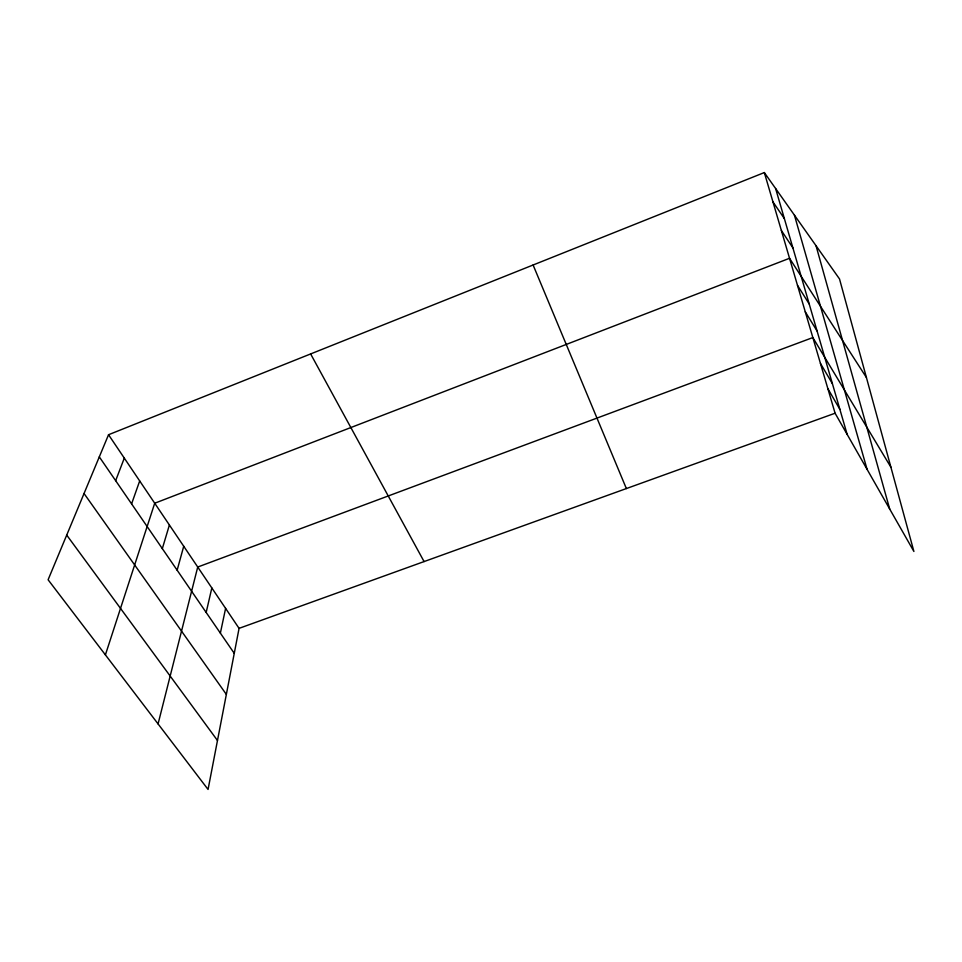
<?xml version="1.0" encoding="UTF-8"?>
<svg xmlns="http://www.w3.org/2000/svg" width="962" height="962" viewBox="0 0 962 962"><rect width="100%" height="100%" fill="white"/><g stroke="black" fill="none" stroke-linecap="round" stroke-linejoin="round"><path stroke-width="1.44" d="M108.538 434.728L239.069 628.354L208.057 789.441L48.1 579.761L108.538 434.728L764.333 172.559L839.513 278.956L913.9 551.466L835.088 413.227L764.333 172.559M220.37 633.14L225.601 608.393M206.169 612.457L211.832 587.95M158.069 723.917L197.727 567.039L812.842 337.566L890.896 467.183M177.14 570.189L183.73 546.26M162.325 548.617L169.396 524.999M105.399 654.881L154.714 503.234L789.537 258.285L866.425 377.525M131.59 503.872L139.694 480.94M115.656 480.663L124.302 458.116M239.069 628.354L835.088 413.227M66.715 535.088L217.472 740.487M84.043 493.506L226.347 694.396M99.302 456.866L234.259 653.354M772.955 201.9L784.355 218.59M781.36 230.471L792.868 247.847M797.51 285.389L809.222 304.016M805.278 311.808L817.075 331M820.454 363.432L832.395 383.658M827.861 388.636L839.874 409.355M310.63 353.932L424.086 561.58M533.104 264.995L626.37 488.564M775.612 188.516L847.161 434.391M794.432 215.151L867.087 469.36M816.029 245.719L889.682 508.982"/></g></svg>
